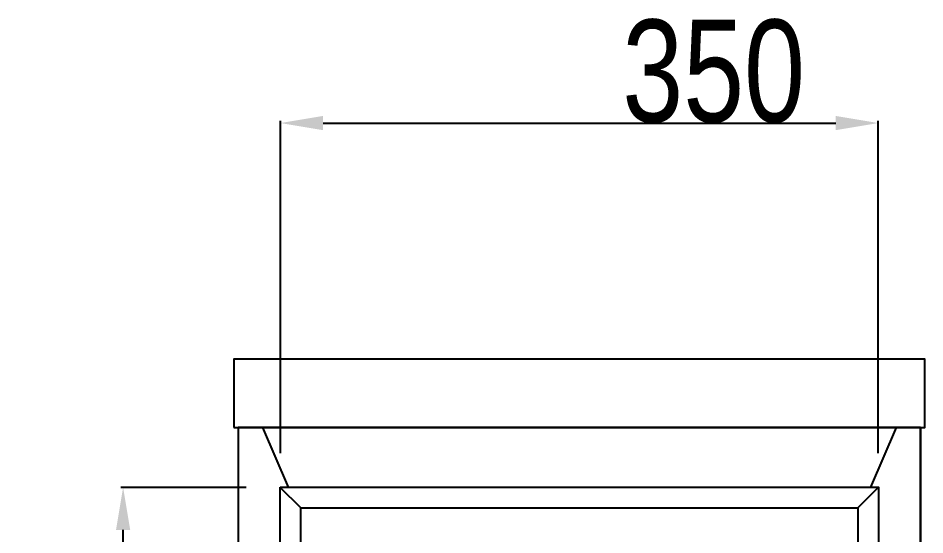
# Model space of a CAD drawing. Header units: inches. Extents: x 21 to 136330, y 8 to 58290.
# Drawn here: x 5128 to 5659, y 18014 to 18317 of the extents above; entities that cross this region are included whole.
import ezdxf

# ---------------------------------------------------------------- set-up
doc = ezdxf.new("R2010")
doc.units = ezdxf.units.IN
doc.header["$MEASUREMENT"] = 0
doc.layers.add('@.0.DM. NÉT CHÍNH', color=7, linetype='Continuous')
doc.layers.add('@.DM. KÍCH THƯỚC', color=8, linetype='Continuous', transparency=0.2)
doc.layers.add('@.DM. KÍCH THƯỚC @ 1', color=8, linetype='Continuous', transparency=0.2)
doc.styles.add('roman', font='roman.shx', dxfattribs={"width": 0.8})
doc.dimstyles.new('Kích thước Duy Mạnh', dxfattribs={"dimtxt": 30, "dimasz": 25, "dimexe": 1.25, "dimexo": 20, "dimtad": 1, "dimdec": 1, "dimtxsty": 'roman', "dimcen": 2.5, "dimclrd": 8, "dimclre": 8, "dimclrt": 2, "dimadec": 0, "dimazin": 0, "dimtfac": 1, "dimtdec": 1, "dimtix": 1, "dimtmove": 0, "dimatfit": 3, "dimfxl": 1, "dimtfillclr": 1, "dimarcsym": 0})

# ---------------------------------------------------------------- blocks, each defined once
blk = doc.blocks.new('*D1361')
at = {"layer": '@.DM. KÍCH THƯỚC', "color": 8, "lineweight": -2, "transparency": 16777216}
for p, q in [((5261.13, 18041.54), (5187.77, 18041.54)), ((5261.13, 17491.08), (5187.77, 17491.08))]:
    blk.add_line(p, q, dxfattribs=at)
at = {"layer": '@.DM. KÍCH THƯỚC', "lineweight": -2, "transparency": 16777216}
blk.add_line((5189.02, 17516.08), (5189.02, 18016.54), dxfattribs=at)
at = {"layer": '@.DM. KÍCH THƯỚC', "transparency": 16777216}
for points in [[(5184.85, 18016.54), (5193.19, 18016.54), (5189.02, 18041.54)], [(5184.85, 17516.08), (5193.19, 17516.08), (5189.02, 17491.08)]]:
    blk.add_solid(points, dxfattribs=at)
at = {"layer": 'Defpoints', "color": 0, "transparency": 16777216}
for p in [(5189.02, 18041.54), (5281.13, 18041.54), (5281.13, 17491.08)]:
    blk.add_point(p, dxfattribs=at)
at = {"layer": '@.DM. KÍCH THƯỚC', "color": 2, "transparency": 16777216, "insert": (5128.39, 17754.1), "char_height": 60, "attachment_point": 1, "rotation": 90, "style": 'roman'}
blk.add_mtext('550', dxfattribs=at)
blk = doc.blocks.new('*D1362')
at = {"layer": '@.DM. KÍCH THƯỚC', "color": 8, "lineweight": -2, "transparency": 16777216}
for p, q in [((5281.21, 18061.61), (5281.21, 18256.39)), ((5631.66, 18061.61), (5631.66, 18256.39))]:
    blk.add_line(p, q, dxfattribs=at)
at = {"layer": '@.DM. KÍCH THƯỚC', "lineweight": -2, "transparency": 16777216}
blk.add_line((5306.21, 18255.14), (5606.66, 18255.14), dxfattribs=at)
at = {"layer": '@.DM. KÍCH THƯỚC', "transparency": 16777216}
for points in [[(5306.21, 18259.3), (5306.21, 18250.97), (5281.21, 18255.14)], [(5606.66, 18259.3), (5606.66, 18250.97), (5631.66, 18255.14)]]:
    blk.add_solid(points, dxfattribs=at)
at = {"layer": 'Defpoints', "color": 0, "transparency": 16777216}
for p in [(5631.66, 18255.14), (5281.21, 18041.61), (5631.66, 18041.61)]:
    blk.add_point(p, dxfattribs=at)
at = {"layer": '@.DM. KÍCH THƯỚC', "color": 2, "transparency": 16777216, "insert": (5481.6, 18315.76), "char_height": 60, "attachment_point": 1, "style": 'roman'}
blk.add_mtext('350', dxfattribs=at)

msp = doc.modelspace()

# ---------------------------------------------------------------- linework, layer by layer
at = {"layer": '@.0.DM. NÉT CHÍNH', "color": 0}
for p, q in [((5285.8881, 18041.6137), (5270.8493, 18076.6137)), ((5642.0193, 18076.6137), (5626.9805, 18041.6137)), ((5642.0193, 18076.6137), (5626.9805, 18041.6137)), ((5656.4343, 18076.6137), (5656.4343, 17467.5137)), ((5656.4343, 18076.6137), (5656.4343, 17467.5137)), ((5293.1343, 18029.6137), (5281.1343, 18041.543)), ((5619.7343, 18029.6137), (5631.6636, 18041.6137))]:
    msp.add_line(p, q, dxfattribs=at)
for points in [[(5253.9343, 18076.6137), (5658.9343, 18076.6137), (5658.9343, 18116.6137), (5253.9343, 18116.6137)], [(5256.4343, 17466.3137), (5656.4343, 17466.3137), (5656.4343, 18076.6137), (5256.4343, 18076.6137)]]:
    msp.add_lwpolyline(points, close=True, dxfattribs=at)
at = {"layer": '@.0.DM. NÉT CHÍNH', "color": 4}
for points in [[(5281.1343, 18041.6137), (5631.7343, 18041.6137), (5631.7343, 17491.0137), (5281.1343, 17491.0137)], [(5293.1343, 18029.6137), (5619.7343, 18029.6137), (5619.7343, 17503.0137), (5293.1343, 17503.0137)]]:
    msp.add_lwpolyline(points, close=True, dxfattribs=at)

# ---------------------------------------------------------------- dimensions: what is measured, and where the dimension line sits
at = {"layer": '@.DM. KÍCH THƯỚC @ 1', "color": 0}
for base, p1, p2, angle, picture, middle in [((5631.6636, 18255.1361), (5281.205, 18041.6137), (5631.6636, 18041.6137), 180, '*D1362', (5543.317, 18255.1361)), ((5189.0196, 18041.543), (5281.1343, 17491.0845), (5281.1343, 18041.543), 90, '*D1361', (5189.0196, 17815.8149))]:
    dim = msp.add_linear_dim(base=base, p1=p1, p2=p2, angle=angle, dimstyle='Kích thước Duy Mạnh', override={"dimscale": 1, "dimtxt": 60, "dimdec": 0, "dimclrd": 256, "dimtdec": 0, "dimtix": 1, "dimtofl": 0, "dimtmove": 0, "dimatfit": 1}, dxfattribs=at)
    dim.commit()
    dim.dimension.update_dxf_attribs({"geometry": picture, "text_midpoint": middle, "dimtype": 128})

doc.saveas('drawing.dxf')
